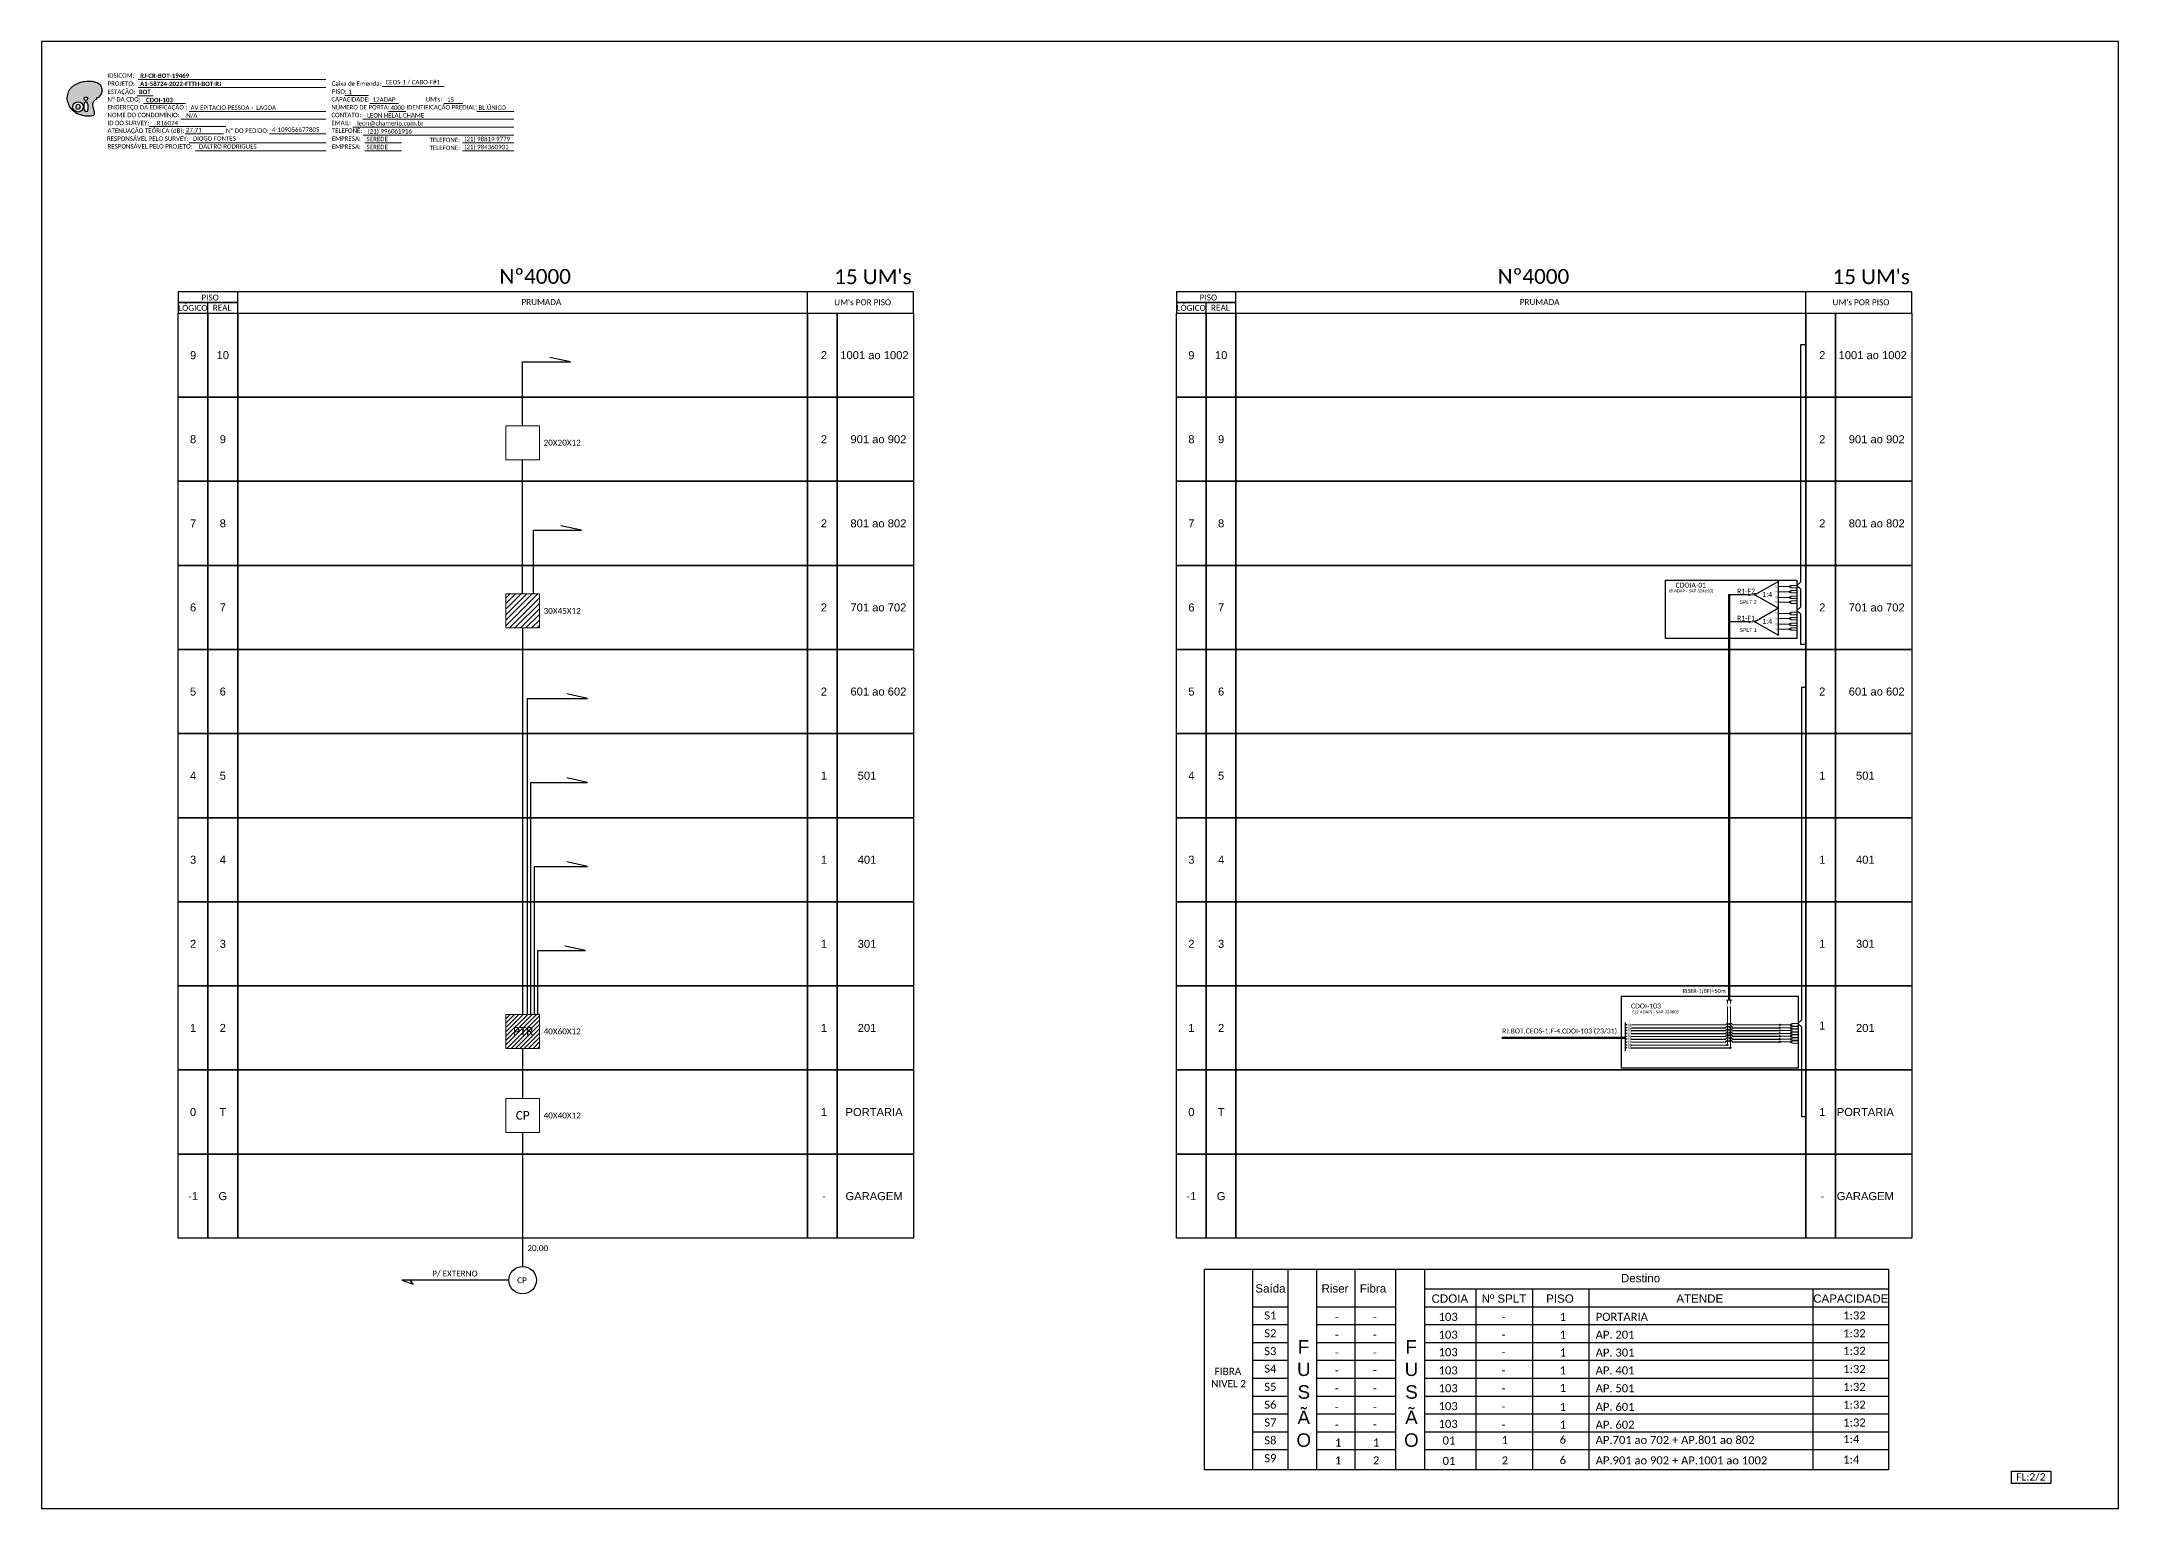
# Model space of a CAD drawing. Header units: metres. Extents: x -1286 to 457, y -500 to 94.
# Drawn here: x -384 to 457, y -500 to 94 of the extents above; entities that cross this region are included whole.
import ezdxf
from ezdxf.enums import TextEntityAlignment as Align

# ---------------------------------------------------------------- set-up
doc = ezdxf.new("R2010")
doc.units = ezdxf.units.M
doc.styles.add('ARIAL', font='arial.ttf')
doc.styles.add('WMF-Calibri0', font='calibri.ttf')
doc.styles.add('WMF-Calibri1', font='calibrib.ttf')

# ---------------------------------------------------------------- blocks, each defined once
blk = doc.blocks.new('SPLITTER FUTURO')
blk.add_point((0, 0))
at = {"style": 'ARIAL', "text_generation_flag": 6, "flags": 4}
for tag, p, height in [('SPLT', (-6.22, -4.1), 1.5), ('INSTAL.', (-6.25, -6.09), 1.25)]:
    blk.add_attdef(tag, p, '', height=height, rotation=180, dxfattribs=at)
blk = doc.blocks.new('OI')
h = blk.add_hatch(color=40)
edge = h.paths.add_edge_path()
edge.add_spline(control_points=[(4.35, -0.67), (3.92, -0.99), (3.26, -1.5), (2.81, -2.59), (2.9, -3.5), (3.06, -4.27), (3.31, -4.85), (3.37, -5.39), (3.4, -5.88), (3.2, -6.4), (2.54, -6.61), (1.65, -6.63), (0.55, -6.67), (-0.56, -6.42), (-1.61, -6.14), (-2.77, -5.61), (-3.92, -4.77), (-4.89, -3.7), (-5.34, -2.65), (-5.6, -1.94), (-5.85, -0.96), (-5.71, 0.47), (-5.1, 2.02), (-4.14, 3.02), (-3.3, 3.61), (-2.37, 4.16), (-1.36, 4.44), (-0.56, 4.7), (0.79, 4.85), (2.24, 4.97), (3.79, 4.57), (4.67, 4.21), (5.44, 3.65), (5.76, 2.99), (6.03, 2.21), (6.01, 1.46), (5.72, 0.64), (5.31, 0.08), (4.88, -0.38), (4.51, -0.55), (4.35, -0.67)], knot_values=[0, 0, 0, 0, 1.60434, 2.417191, 3.427595, 4.282808, 4.776746, 5.304182, 5.888771, 6.258406, 6.858137, 7.79129, 8.986195, 10.124242, 11.187857, 12.242908, 13.953784, 15.414161, 16.515391, 17.349188, 17.675853, 19.552021, 21.515531, 22.568638, 23.63245, 24.621084, 25.782718, 26.745347, 27.142653, 29.870543, 31.004649, 31.921532, 32.709589, 33.801391, 34.042471, 35.192333, 35.971461, 36.628871, 37.254359, 37.836911, 37.836911, 37.836911, 37.836911], degree=3, periodic=0)
h.paths.add_polyline_path([(1.13, -0.87, -1), (-0.04, -0.87, -1)], flags=16)
edge = h.paths.add_edge_path(flags=16)
edge.add_ellipse((0.56, -3.59), major_axis=(-0.02, 1.71), ratio=0.361305, start_angle=0, end_angle=360)
h.paths.add_polyline_path([(-0.36, -3.62, -1), (-3.8, -3.62, -1)], flags=16)
edge = h.paths.add_edge_path(flags=0)
edge.add_ellipse((-2.08, -3.62), major_axis=(0, 0.885), ratio=0.758294, start_angle=0, end_angle=360)
at = {"color": 40}
for centre, radius in [((-2.08, -3.62), 1.72), ((0.54, -0.87), 0.587)]:
    blk.add_circle(centre, radius, dxfattribs=at)
blk.add_ellipse((-2.08, -3.62), major_axis=(0, 0.885), ratio=0.758294, start_param=-3.141592653589792, end_param=3.141592653589792, dxfattribs=at)
blk.add_ellipse((0.56, -3.59), major_axis=(-0.02, 1.71), ratio=0.361305, dxfattribs=at)
at = {"color": 40, "start_tangent": (-0.800898, -0.598801), "end_tangent": (-0.800898, -0.598801)}
blk.add_spline([(4.35, -0.67), (3.2, -1.78), (2.9, -2.54), (2.92, -3.55), (3.12, -4.38), (3.28, -4.85), (3.37, -5.37), (3.35, -5.95), (3.2, -6.29), (2.66, -6.55), (1.73, -6.63), (0.54, -6.62), (-0.58, -6.41), (-1.6, -6.11), (-2.56, -5.67), (-3.95, -4.67), (-4.89, -3.56), (-5.37, -2.56), (-5.64, -1.78), (-5.72, -1.46), (-5.63, 0.42), (-4.84, 2.22), (-4.13, 2.99), (-3.27, 3.62), (-2.4, 4.09), (-1.3, 4.47), (-0.37, 4.72), (0.02, 4.77), (2.75, 4.8), (3.85, 4.53), (4.69, 4.16), (5.31, 3.68), (5.85, 2.73), (5.93, 2.5), (5.94, 1.35), (5.67, 0.62), (5.29, 0.08), (4.84, -0.36), (4.35, -0.67)], degree=3, dxfattribs=at)

msp = doc.modelspace()

# ---------------------------------------------------------------- hatches: boundary and pattern name
h = msp.add_hatch()
h.set_pattern_fill('LINE', color=1, scale=0.5, angle=45)
h.set_pattern_definition([(45, (0, -27.1728), (-1.122532, 1.122532), [])])
h.paths.add_polyline_path([(-196.04, -129.47), (-182.47, -129.47), (-182.47, -143.23), (-196.04, -143.23)])
h = msp.add_hatch(color=3)
h.dxf.hatch_style = 1
edge = h.paths.add_edge_path()
edge.add_arc((307.45, -129.87), 0.242, 0, 360)
h = msp.add_hatch(color=3)
h.dxf.hatch_style = 1
edge = h.paths.add_edge_path()
edge.add_arc((307.45, -140.76), 0.242, 0, 360)
h = msp.add_hatch()
h.set_pattern_fill('ANSI31', color=1, scale=10, style=0)
h.set_pattern_definition([(45, (-807.6608, -697.4569), (-0.8838835, 0.8838835), [])])
h.paths.add_polyline_path([(-196.04, -313.49), (-182.47, -313.49), (-182.47, -299.74), (-196.04, -299.74)])
h.paths.add_polyline_path([(-194.04, -309.14), (-183.96, -309.14), (-183.96, -303.99), (-194.04, -303.99)], flags=24)
at = {"lineweight": 0}
h = msp.add_hatch(color=3, dxfattribs=at)
h.dxf.hatch_style = 1
edge = h.paths.add_edge_path()
edge.add_arc((319.78, -303.96), 0.256, 0, 360)
h = msp.add_hatch(color=3, dxfattribs=at)
h.dxf.hatch_style = 1
edge = h.paths.add_edge_path()
edge.add_arc((319.78, -305.12), 0.256, 0, 360)
h = msp.add_hatch(color=3, dxfattribs=at)
h.dxf.hatch_style = 1
edge = h.paths.add_edge_path()
edge.add_arc((319.78, -306.27), 0.256, 0, 360)
h = msp.add_hatch(color=3, dxfattribs=at)
h.dxf.hatch_style = 1
edge = h.paths.add_edge_path()
edge.add_arc((319.78, -307.42), 0.256, 0, 360)
h = msp.add_hatch(color=3, dxfattribs=at)
h.dxf.hatch_style = 1
edge = h.paths.add_edge_path()
edge.add_arc((319.78, -308.57), 0.256, 0, 360)
h = msp.add_hatch(color=3, dxfattribs=at)
h.dxf.hatch_style = 1
edge = h.paths.add_edge_path()
edge.add_arc((319.78, -309.73), 0.256, 0, 360)
h = msp.add_hatch(color=3, dxfattribs=at)
h.dxf.hatch_style = 1
edge = h.paths.add_edge_path()
edge.add_arc((319.78, -310.88), 0.256, 0, 360)
h = msp.add_hatch(color=3, dxfattribs=at)
h.dxf.hatch_style = 1
edge = h.paths.add_edge_path()
edge.add_arc((298.63, -312.08), 0.256, 0, 360)
h = msp.add_hatch(color=3, dxfattribs=at)
h.dxf.hatch_style = 1
edge = h.paths.add_edge_path()
edge.add_arc((299.86, -313.33), 0.256, 0, 360)

# ---------------------------------------------------------------- linework, layer by layer
at = {"color": 1}
for p, q in [((273.58, -123.9), (326.71, -123.9)), ((273.58, -147.53), (273.58, -123.9)), ((326.71, -123.9), (326.71, -147.53)), ((326.71, -147.53), (273.58, -147.53))]:
    msp.add_line(p, q, dxfattribs=at)
at = {"color": 5}
for p, q in [((307.45, -129.87), (298.89, -129.87)), ((307.45, -140.76), (299.28, -140.76))]:
    msp.add_line(p, q, dxfattribs=at)
at = {"color": 221}
msp.add_line((259.82, -312.15), (298.77, -312.08), dxfattribs=at)
at = {"color": 250}
msp.add_line((259.82, -313.33), (299.86, -313.33), dxfattribs=at)
for p, q in [((86.83, -402.88), (363.82, -402.88)), ((86.83, -484.22), (86.83, -402.88)), ((106.24, -402.88), (106.24, -484.22)), ((120.6, -402.88), (120.6, -484.22)), ((132.38, -484.22), (132.38, -402.88)), ((147.78, -402.88), (147.78, -484.22)), ((164.19, -402.88), (164.19, -484.22)), ((175.99, -402.88), (175.99, -484.22)), ((363.82, -402.88), (363.82, -484.22)), ((175.99, -410.91), (363.82, -410.91)), ((196.76, -410.91), (196.76, -484.22)), ((219.65, -410.91), (219.65, -484.22)), ((242.5, -410.91), (242.5, -484.22)), ((333.24, -410.91), (333.24, -484.22)), ((106.24, -418.14), (120.6, -418.14)), ((132.38, -418.14), (164.19, -418.14)), ((175.99, -418.14), (363.82, -418.14)), ((106.24, -425.37), (120.6, -425.37)), ((132.38, -425.37), (164.19, -425.37)), ((175.99, -425.37), (363.82, -425.37)), ((106.24, -432.59), (120.6, -432.59)), ((132.38, -432.59), (164.19, -432.59)), ((175.99, -432.59), (363.82, -432.59)), ((106.24, -439.82), (120.6, -439.82)), ((132.38, -439.82), (164.19, -439.82)), ((175.99, -439.82), (363.82, -439.82)), ((106.24, -447.05), (120.6, -447.05)), ((132.38, -447.05), (164.19, -447.05)), ((175.99, -447.05), (363.82, -447.05)), ((106.24, -454.27), (120.6, -454.27)), ((106.24, -461.5), (120.6, -461.5)), ((132.38, -454.27), (164.19, -454.27)), ((132.38, -461.5), (164.19, -461.5)), ((175.99, -454.27), (363.82, -454.27)), ((175.99, -461.5), (363.82, -461.5)), ((106.24, -468.72), (120.6, -468.72)), ((132.38, -468.72), (164.19, -468.72)), ((175.99, -468.72), (363.82, -468.72)), ((106.24, -475.95), (120.6, -475.95)), ((132.38, -475.95), (164.19, -475.95)), ((175.99, -475.95), (363.82, -475.95)), ((363.82, -484.22), (86.83, -484.22))]:
    msp.add_line(p, q)
for points in [[(-384.06, -499.81), (456.94, -499.81), (456.94, 94.19), (-384.06, 94.19)], [(-328.71, -11.5), (-304.64, -11.5), (-304.64, -7.22), (-328.71, -7.22)], [(75.53, -11.5), (99.6, -11.5), (99.6, -7.22), (75.53, -7.22)], [(-328.71, -15.77), (-304.64, -15.77), (-304.64, -11.5), (-328.71, -11.5)], [(-328.71, -15.77), (-316.67, -15.77), (-316.67, -49.83), (-328.71, -49.83)], [(-316.67, -15.77), (-304.64, -15.77), (-304.64, -49.83), (-316.67, -49.83)], [(-304.64, -15.77), (-73.87, -15.77), (-73.87, -49.83), (-304.64, -49.83)], [(-73.87, -15.77), (-61.84, -15.77), (-61.84, -49.83), (-73.87, -49.83)], [(-61.84, -15.77), (-30.94, -15.77), (-30.94, -49.83), (-61.84, -49.83)], [(75.53, -15.77), (99.6, -15.77), (99.6, -11.5), (75.53, -11.5)], [(75.53, -15.77), (87.57, -15.77), (87.57, -49.83), (75.53, -49.83)], [(87.57, -15.77), (99.6, -15.77), (99.6, -49.83), (87.57, -49.83)], [(99.6, -15.77), (330.37, -15.77), (330.37, -49.83), (99.6, -49.83)], [(330.37, -15.77), (342.4, -15.77), (342.4, -49.83), (330.37, -49.83)], [(342.4, -15.77), (373.3, -15.77), (373.3, -49.83), (342.4, -49.83)], [(-328.71, -49.83), (-316.67, -49.83), (-316.67, -83.88), (-328.71, -83.88)], [(-316.67, -49.83), (-304.64, -49.83), (-304.64, -83.88), (-316.67, -83.88)], [(-304.64, -49.83), (-73.87, -49.83), (-73.87, -83.88), (-304.64, -83.88)], [(-73.87, -49.83), (-61.84, -49.83), (-61.84, -83.88), (-73.87, -83.88)], [(-61.84, -49.83), (-30.94, -49.83), (-30.94, -83.88), (-61.84, -83.88)], [(75.53, -49.83), (87.57, -49.83), (87.57, -83.88), (75.53, -83.88)], [(87.57, -49.83), (99.6, -49.83), (99.6, -83.88), (87.57, -83.88)], [(99.6, -49.83), (330.37, -49.83), (330.37, -83.88), (99.6, -83.88)], [(330.37, -49.83), (342.4, -49.83), (342.4, -83.88), (330.37, -83.88)], [(342.4, -49.83), (373.3, -49.83), (373.3, -83.88), (342.4, -83.88)], [(-328.71, -83.88), (-316.67, -83.88), (-316.67, -117.93), (-328.71, -117.93)], [(-316.67, -83.88), (-304.64, -83.88), (-304.64, -117.93), (-316.67, -117.93)], [(-304.64, -83.88), (-73.87, -83.88), (-73.87, -117.93), (-304.64, -117.93)], [(-73.87, -83.88), (-61.84, -83.88), (-61.84, -117.93), (-73.87, -117.93)], [(-61.84, -83.88), (-30.94, -83.88), (-30.94, -117.93), (-61.84, -117.93)], [(75.53, -83.88), (87.57, -83.88), (87.57, -117.93), (75.53, -117.93)], [(87.57, -83.88), (99.6, -83.88), (99.6, -117.93), (87.57, -117.93)], [(99.6, -83.88), (330.37, -83.88), (330.37, -117.93), (99.6, -117.93)], [(330.37, -83.88), (342.4, -83.88), (342.4, -117.93), (330.37, -117.93)], [(342.4, -83.88), (373.3, -83.88), (373.3, -117.93), (342.4, -117.93)], [(-328.71, -117.93), (-316.67, -117.93), (-316.67, -151.99), (-328.71, -151.99)], [(-316.67, -117.93), (-304.64, -117.93), (-304.64, -151.99), (-316.67, -151.99)], [(-304.64, -117.93), (-73.87, -117.93), (-73.87, -151.99), (-304.64, -151.99)], [(-73.87, -117.93), (-61.84, -117.93), (-61.84, -151.99), (-73.87, -151.99)], [(-61.84, -117.93), (-30.94, -117.93), (-30.94, -151.99), (-61.84, -151.99)], [(75.53, -117.93), (87.57, -117.93), (87.57, -151.99), (75.53, -151.99)], [(87.57, -117.93), (99.6, -117.93), (99.6, -151.99), (87.57, -151.99)], [(99.6, -117.93), (330.37, -117.93), (330.37, -151.99), (99.6, -151.99)], [(330.37, -117.93), (342.4, -117.93), (342.4, -151.99), (330.37, -151.99)], [(342.4, -117.93), (373.3, -117.93), (373.3, -151.99), (342.4, -151.99)], [(-328.71, -151.99), (-316.67, -151.99), (-316.67, -186.04), (-328.71, -186.04)], [(-316.67, -151.99), (-304.64, -151.99), (-304.64, -186.04), (-316.67, -186.04)], [(-304.64, -151.99), (-73.87, -151.99), (-73.87, -186.04), (-304.64, -186.04)], [(-73.87, -151.99), (-61.84, -151.99), (-61.84, -186.04), (-73.87, -186.04)], [(-61.84, -151.99), (-30.94, -151.99), (-30.94, -186.04), (-61.84, -186.04)], [(75.53, -151.99), (87.57, -151.99), (87.57, -186.04), (75.53, -186.04)], [(87.57, -151.99), (99.6, -151.99), (99.6, -186.04), (87.57, -186.04)], [(99.6, -151.99), (330.37, -151.99), (330.37, -186.04), (99.6, -186.04)], [(330.37, -151.99), (342.4, -151.99), (342.4, -186.04), (330.37, -186.04)], [(342.4, -151.99), (373.3, -151.99), (373.3, -186.04), (342.4, -186.04)], [(-328.71, -186.04), (-316.67, -186.04), (-316.67, -220.09), (-328.71, -220.09)], [(-316.67, -186.04), (-304.64, -186.04), (-304.64, -220.09), (-316.67, -220.09)], [(-304.64, -186.04), (-73.87, -186.04), (-73.87, -220.09), (-304.64, -220.09)], [(-73.87, -186.04), (-61.84, -186.04), (-61.84, -220.09), (-73.87, -220.09)], [(-61.84, -186.04), (-30.94, -186.04), (-30.94, -220.09), (-61.84, -220.09)], [(75.53, -186.04), (87.57, -186.04), (87.57, -220.09), (75.53, -220.09)], [(87.57, -186.04), (99.6, -186.04), (99.6, -220.09), (87.57, -220.09)], [(99.6, -186.04), (330.37, -186.04), (330.37, -220.09), (99.6, -220.09)], [(330.37, -186.04), (342.4, -186.04), (342.4, -220.09), (330.37, -220.09)], [(342.4, -186.04), (373.3, -186.04), (373.3, -220.09), (342.4, -220.09)], [(-328.71, -220.09), (-316.67, -220.09), (-316.67, -254.15), (-328.71, -254.15)], [(-316.67, -220.09), (-304.64, -220.09), (-304.64, -254.15), (-316.67, -254.15)], [(-304.64, -220.09), (-73.87, -220.09), (-73.87, -254.15), (-304.64, -254.15)], [(-73.87, -220.09), (-61.84, -220.09), (-61.84, -254.15), (-73.87, -254.15)], [(-61.84, -220.09), (-30.94, -220.09), (-30.94, -254.15), (-61.84, -254.15)], [(75.53, -220.09), (87.57, -220.09), (87.57, -254.15), (75.53, -254.15)], [(87.57, -220.09), (99.6, -220.09), (99.6, -254.15), (87.57, -254.15)], [(99.6, -220.09), (330.37, -220.09), (330.37, -254.15), (99.6, -254.15)], [(330.37, -220.09), (342.4, -220.09), (342.4, -254.15), (330.37, -254.15)], [(342.4, -220.09), (373.3, -220.09), (373.3, -254.15), (342.4, -254.15)], [(-328.71, -254.15), (-316.67, -254.15), (-316.67, -288.2), (-328.71, -288.2)], [(-316.67, -254.15), (-304.64, -254.15), (-304.64, -288.2), (-316.67, -288.2)], [(-304.64, -254.15), (-73.87, -254.15), (-73.87, -288.2), (-304.64, -288.2)], [(-73.87, -254.15), (-61.84, -254.15), (-61.84, -288.2), (-73.87, -288.2)], [(-61.84, -254.15), (-30.94, -254.15), (-30.94, -288.2), (-61.84, -288.2)], [(75.53, -254.15), (87.57, -254.15), (87.57, -288.2), (75.53, -288.2)], [(87.57, -254.15), (99.6, -254.15), (99.6, -288.2), (87.57, -288.2)], [(99.6, -254.15), (330.37, -254.15), (330.37, -288.2), (99.6, -288.2)], [(330.37, -254.15), (342.4, -254.15), (342.4, -288.2), (330.37, -288.2)], [(342.4, -254.15), (373.3, -254.15), (373.3, -288.2), (342.4, -288.2)], [(-328.71, -288.2), (-316.67, -288.2), (-316.67, -322.25), (-328.71, -322.25)], [(-316.67, -288.2), (-304.64, -288.2), (-304.64, -322.25), (-316.67, -322.25)], [(-304.64, -288.2), (-73.87, -288.2), (-73.87, -322.25), (-304.64, -322.25)], [(-73.87, -288.2), (-61.84, -288.2), (-61.84, -322.25), (-73.87, -322.25)], [(-61.84, -288.2), (-30.94, -288.2), (-30.94, -322.25), (-61.84, -322.25)], [(75.53, -288.2), (87.57, -288.2), (87.57, -322.25), (75.53, -322.25)], [(87.57, -288.2), (99.6, -288.2), (99.6, -322.25), (87.57, -322.25)], [(99.6, -288.2), (330.37, -288.2), (330.37, -322.25), (99.6, -322.25)], [(330.37, -288.2), (342.4, -288.2), (342.4, -322.25), (330.37, -322.25)], [(342.4, -288.2), (373.3, -288.2), (373.3, -322.25), (342.4, -322.25)], [(-328.71, -322.25), (-316.67, -322.25), (-316.67, -356.31), (-328.71, -356.31)], [(-316.67, -322.25), (-304.64, -322.25), (-304.64, -356.31), (-316.67, -356.31)], [(-304.64, -322.25), (-73.87, -322.25), (-73.87, -356.31), (-304.64, -356.31)], [(-73.87, -322.25), (-61.84, -322.25), (-61.84, -356.31), (-73.87, -356.31)], [(-61.84, -322.25), (-30.94, -322.25), (-30.94, -356.31), (-61.84, -356.31)], [(75.53, -322.25), (87.57, -322.25), (87.57, -356.31), (75.53, -356.31)], [(87.57, -322.25), (99.6, -322.25), (99.6, -356.31), (87.57, -356.31)], [(99.6, -322.25), (330.37, -322.25), (330.37, -356.31), (99.6, -356.31)], [(330.37, -322.25), (342.4, -322.25), (342.4, -356.31), (330.37, -356.31)], [(342.4, -322.25), (373.3, -322.25), (373.3, -356.31), (342.4, -356.31)], [(-328.71, -356.31), (-316.67, -356.31), (-316.67, -390.36), (-328.71, -390.36)], [(-316.67, -356.31), (-304.64, -356.31), (-304.64, -390.36), (-316.67, -390.36)], [(-304.64, -356.31), (-73.87, -356.31), (-73.87, -390.36), (-304.64, -390.36)], [(-73.87, -356.31), (-61.84, -356.31), (-61.84, -390.36), (-73.87, -390.36)], [(-61.84, -356.31), (-30.94, -356.31), (-30.94, -390.36), (-61.84, -390.36)], [(75.53, -356.31), (87.57, -356.31), (87.57, -390.36), (75.53, -390.36)], [(87.57, -356.31), (99.6, -356.31), (99.6, -390.36), (87.57, -390.36)], [(99.6, -356.31), (330.37, -356.31), (330.37, -390.36), (99.6, -390.36)], [(330.37, -356.31), (342.4, -356.31), (342.4, -390.36), (330.37, -390.36)], [(342.4, -356.31), (373.3, -356.31), (373.3, -390.36), (342.4, -390.36)]]:
    msp.add_lwpolyline(points, close=True)
at = {"color": 7, "lineweight": 0}
for points in [[(-344.93, 78.79), (-268.95, 78.79)], [(-246.14, 76.01), (-221, 76.01)], [(-345.46, 72.24), (-338.91, 72.24)], [(-344.96, 75.52), (-269, 75.52)], [(-342.8, 69.17), (-325.83, 69.17)], [(-261.18, 72.28), (-251.7, 72.28)], [(-251.13, 69.17), (-239.51, 69.17)], [(-221.19, 69.17), (-213.52, 69.17)], [(-340.48, 59.75), (-309.44, 59.75)], [(-327.64, 62.82), (-268.98, 62.82)], [(-324.23, 65.93), (-268.98, 65.93)], [(-258.05, 59.58), (-192.79, 59.58)], [(-254.02, 62.82), (-192.79, 62.82)], [(-243.55, 65.93), (-236.6, 65.93)], [(-207.85, 65.93), (-192.82, 65.93)], [(-325.95, 56.79), (-310.44, 56.79)], [(-324.23, 53.23), (-268.98, 53.23)], [(-291.72, 56.79), (-268.95, 56.79)], [(-253.77, 56.34), (-192.79, 56.34)], [(-253.16, 53.23), (-238.36, 53.23)], [(-213.56, 53.23), (-192.79, 53.23)], [(-321.74, 49.99), (-268.98, 49.99)], [(-253.16, 49.99), (-238.36, 49.99)], [(-213.56, 49.99), (-192.79, 49.99)]]:
    msp.add_lwpolyline(points, dxfattribs=at)
for points in [[(-321.88, -15.77), (-30.94, -15.77), (-30.94, -7.22), (-321.88, -7.22)], [(-73.87, -15.77), (-73.87, -7.22)], [(82.36, -15.77), (373.3, -15.77), (373.3, -7.22), (82.36, -7.22)], [(330.37, -15.77), (330.37, -7.22)], [(-316.67, -15.77), (-316.67, -11.5)], [(87.57, -15.77), (87.57, -11.5)]]:
    msp.add_lwpolyline(points)
at = {"color": 3}
for points in [[(328.27, -124.52), (328.35, -28.48), (330.01, -28.48)], [(-189.26, -61.36), (-189.26, -35.55), (-169.86, -35.55), (-178.25, -33.71)], [(-189.26, -129.47), (-189.26, -75.12)], [(-184.83, -129.52), (-184.83, -103.71), (-165.44, -103.71), (-173.83, -101.87)], [(329.93, -150.01), (328.28, -150.01), (328.28, -137.74), (326.71, -136.23), (328.28, -134.73), (328.28, -127.53), (326.71, -126.03), (328.28, -124.52)], [(-189.26, -143.23), (-189.26, -299.74)], [(330.37, -341.29), (328.72, -341.29), (328.72, -304.98), (327.15, -303.47), (328.72, -301.96), (328.72, -167.24), (330.37, -167.24)], [(-187.32, -299.74), (-187.32, -171.77), (-162.98, -171.77), (-171.37, -169.93)], [(-185.94, -299.74), (-185.94, -205.82), (-162.98, -205.82), (-171.37, -203.98)], [(-184.51, -299.74), (-184.51, -239.87), (-162.98, -239.87), (-171.37, -238.03)], [(-183.15, -299.74), (-183.15, -273.93), (-163.76, -273.93), (-172.15, -272.09)], [(258.05, -303.96), (257.19, -303.96)], [(-189.26, -313.49), (-189.26, -333.79)]]:
    msp.add_lwpolyline(points, dxfattribs=at)
at = {"color": 7, "lineweight": 0}
for points in [[(-196.04, -61.36), (-182.47, -61.36), (-182.47, -75.12), (-196.04, -75.12)], [(-196.04, -333.79), (-182.47, -333.79), (-182.47, -347.55), (-196.04, -347.55)]]:
    msp.add_lwpolyline(points, close=True, dxfattribs=at)
at = {"color": 1}
for points in [[(319.34, -124.42), (309.67, -129.87), (319.34, -135.31), (319.34, -124.42)], [(319.34, -135.31), (309.67, -140.76), (319.34, -146.21), (319.34, -135.31)], [(258.05, -308.64), (257.19, -308.64)], [(259.82, -308.64), (297.98, -308.6)], [(300.58, -308.6), (319.78, -308.57)], [(-189.26, -347.55), (-189.26, -401.78)], [(-194.83, -407.36), (-238.21, -407.36)], [(-237.99, -407.36), (-233.57, -408.95)], [(-233.57, -408.95), (-234.98, -407.12)]]:
    msp.add_lwpolyline(points, dxfattribs=at)
at = {"color": 3, "lineweight": 0}
for points in [[(324.29, -126.03), (324.29, -127.01)], [(324.29, -126.03), (326.71, -126.03)], [(323.72, -126.52), (319.34, -126.52)], [(319.34, -128.59), (323.72, -128.59)], [(319.34, -130.89), (323.72, -130.89)], [(319.34, -132.82), (323.72, -132.82)], [(324.29, -127.01), (326.71, -127.01)], [(324.29, -128.1), (324.29, -129.08)], [(324.29, -128.1), (326.71, -128.1)], [(324.29, -129.08), (326.71, -129.08)], [(324.29, -130.4), (324.29, -131.38)], [(324.29, -130.4), (326.71, -130.4)], [(324.29, -131.38), (326.71, -131.38)], [(324.29, -132.33), (324.29, -133.32)], [(324.29, -132.33), (326.71, -132.33)], [(324.29, -133.32), (326.71, -133.32)], [(323.72, -137.42), (319.34, -137.42)], [(319.34, -139.49), (323.72, -139.49)], [(319.34, -141.79), (323.72, -141.79)], [(324.29, -136.92), (324.29, -137.91)], [(324.29, -136.92), (326.71, -136.92)], [(324.29, -137.91), (326.71, -137.91)], [(324.29, -138.99), (324.29, -139.98)], [(324.29, -138.99), (326.71, -138.99)], [(324.29, -139.98), (326.71, -139.98)], [(324.29, -141.3), (324.29, -142.28)], [(324.29, -141.3), (326.71, -141.3)], [(324.29, -142.28), (326.71, -142.28)], [(319.34, -143.72), (323.72, -143.72)], [(324.29, -143.23), (324.29, -144.21)], [(324.29, -143.23), (326.71, -143.23)], [(324.29, -144.21), (326.71, -144.21)], [(259.82, -303.96), (297.98, -303.96)], [(300.58, -303.96), (319.78, -303.96)], [(324.16, -303.96), (319.78, -303.96)], [(319.78, -305.12), (324.16, -305.12)], [(319.78, -306.27), (324.16, -306.27)], [(319.78, -307.42), (324.16, -307.42)], [(319.78, -308.57), (324.16, -308.57)], [(319.78, -309.73), (324.16, -309.73)], [(319.78, -310.88), (324.16, -310.88)], [(324.74, -303.47), (324.74, -304.46)], [(324.74, -303.47), (327.15, -303.47)], [(324.74, -304.46), (327.15, -304.46)], [(324.74, -304.62), (324.74, -305.61)], [(324.74, -304.62), (327.15, -304.62)], [(324.74, -305.61), (327.15, -305.61)], [(324.74, -305.77), (324.74, -306.76)], [(324.74, -305.77), (327.15, -305.77)], [(324.74, -306.76), (327.15, -306.76)], [(324.74, -306.93), (324.74, -307.91)], [(324.74, -306.93), (327.15, -306.93)], [(324.74, -307.91), (327.15, -307.91)], [(324.74, -308.08), (324.74, -309.07)], [(324.74, -308.08), (327.15, -308.08)], [(324.74, -309.07), (327.15, -309.07)], [(324.74, -309.23), (324.74, -310.22)], [(324.74, -309.23), (327.15, -309.23)], [(324.74, -310.22), (327.15, -310.22)], [(324.74, -310.39), (324.74, -311.37)], [(324.74, -310.39), (327.15, -310.39)], [(324.74, -311.37), (327.15, -311.37)]]:
    msp.add_lwpolyline(points, dxfattribs=at)
at = {"color": 1, "lineweight": 0}
for points in [[(-196.04, -129.47), (-182.47, -129.47), (-182.47, -143.23), (-196.04, -143.23)], [(-196.04, -299.74), (-182.47, -299.74), (-182.47, -313.49), (-196.04, -313.49)]]:
    msp.add_lwpolyline(points, close=True, dxfattribs=at)
at = {"color": 5, "const_width": 1}
for points in [[(299.28, -293.98), (299.28, -129.87)], [(257.19, -309.22), (207.17, -309.22), (207.17, -309.22), (207.17, -309.22), (207.17, -309.22)]]:
    msp.add_lwpolyline(points, dxfattribs=at)
at = {"color": 1, "lineweight": 0}
for points in [[(309.67, -129.87), (307.45, -129.87)], [(309.67, -140.76), (307.45, -140.76)]]:
    msp.add_lwpolyline(points, dxfattribs=at)
at = {"color": 3, "lineweight": 0}
for points in [[(323.72, -126.23), (324.29, -126.23), (324.29, -126.81), (323.72, -126.81)], [(323.72, -128.3), (324.29, -128.3), (324.29, -128.87), (323.72, -128.87)], [(323.72, -130.61), (324.29, -130.61), (324.29, -131.18), (323.72, -131.18)], [(323.72, -132.54), (324.29, -132.54), (324.29, -133.11), (323.72, -133.11)], [(323.72, -137.13), (324.29, -137.13), (324.29, -137.7), (323.72, -137.7)], [(323.72, -139.2), (324.29, -139.2), (324.29, -139.77), (323.72, -139.77)], [(323.72, -141.5), (324.29, -141.5), (324.29, -142.07), (323.72, -142.07)], [(323.72, -143.43), (324.29, -143.43), (324.29, -144.01), (323.72, -144.01)], [(324.16, -303.68), (324.74, -303.68), (324.74, -304.25), (324.16, -304.25)], [(324.16, -304.83), (324.74, -304.83), (324.74, -305.4), (324.16, -305.4)], [(324.16, -305.98), (324.74, -305.98), (324.74, -306.55), (324.16, -306.55)], [(324.16, -307.13), (324.74, -307.13), (324.74, -307.71), (324.16, -307.71)], [(324.16, -308.29), (324.74, -308.29), (324.74, -308.86), (324.16, -308.86)], [(324.16, -309.44), (324.74, -309.44), (324.74, -310.01), (324.16, -310.01)], [(324.16, -310.59), (324.74, -310.59), (324.74, -311.17), (324.16, -311.17)]]:
    msp.add_lwpolyline(points, close=True, dxfattribs=at)
at = {"color": 1}
msp.add_lwpolyline([(255.75, -292.41), (327.21, -292.41), (327.21, -321.52), (255.75, -321.52)], close=True, dxfattribs=at)
at = {"color": 5, "lineweight": 0}
for points in [[(298.04, -293.98), (300.51, -293.98)], [(298.63, -293.98), (298.63, -295.27)], [(299.86, -293.98), (299.86, -295.27)], [(298.63, -312.08), (298.63, -296.7)], [(299.86, -313.33), (299.86, -296.7)]]:
    msp.add_lwpolyline(points, dxfattribs=at)
at = {"color": 5}
for points in [[(257.19, -303.09), (257.19, -314.49)], [(258.05, -307.47), (257.19, -307.47)], [(259.82, -307.47), (297.98, -307.44)], [(300.58, -307.44), (319.78, -307.42)]]:
    msp.add_lwpolyline(points, dxfattribs=at)
at = {"color": 2}
for points in [[(258.05, -305.13), (257.19, -305.13)], [(259.82, -305.13), (297.98, -305.12)], [(300.58, -305.12), (319.78, -305.12)]]:
    msp.add_lwpolyline(points, dxfattribs=at)
at = {"color": 0}
for points in [[(258.05, -306.3), (257.19, -306.3)], [(259.82, -306.3), (297.98, -306.28)], [(300.58, -306.28), (319.78, -306.27)]]:
    msp.add_lwpolyline(points, dxfattribs=at)
at = {"color": 6}
for points in [[(258.05, -309.81), (257.19, -309.81)], [(259.82, -309.81), (297.98, -309.76)], [(300.58, -309.75), (319.78, -309.73)]]:
    msp.add_lwpolyline(points, dxfattribs=at)
at = {"color": 46}
for points in [[(258.05, -310.98), (257.19, -310.98)], [(259.82, -310.98), (297.98, -310.92)], [(300.58, -310.91), (319.78, -310.88)]]:
    msp.add_lwpolyline(points, dxfattribs=at)
at = {"color": 3, "lineweight": 0}
msp.add_lwpolyline([(297.98, -303.96, -1), (299.28, -303.96)], format="xyb", dxfattribs=at)
at = {"color": 2}
msp.add_lwpolyline([(297.98, -305.12, -1), (299.28, -305.12)], format="xyb", dxfattribs=at)
at = {"color": 0}
msp.add_lwpolyline([(297.98, -306.28, -1), (299.28, -306.28)], format="xyb", dxfattribs=at)
at = {"color": 5}
msp.add_lwpolyline([(297.98, -307.44, -1), (299.28, -307.44)], format="xyb", dxfattribs=at)
at = {"color": 6}
msp.add_lwpolyline([(297.98, -309.76, -1), (299.28, -309.76)], format="xyb", dxfattribs=at)
at = {"color": 46}
msp.add_lwpolyline([(297.98, -310.92, -1), (299.28, -310.92)], format="xyb", dxfattribs=at)
at = {"color": 221}
msp.add_lwpolyline([(258.05, -312.15), (257.19, -312.15)], dxfattribs=at)
at = {"color": 250}
msp.add_lwpolyline([(258.05, -313.32), (257.19, -313.32)], dxfattribs=at)
at = {"color": 7}
msp.add_lwpolyline([(413.64, -484.64), (429.57, -484.64), (429.57, -489.7), (413.64, -489.7)], close=True, dxfattribs=at)
at = {"color": 3}
for centre in [(307.45, -129.87), (307.45, -140.76)]:
    msp.add_circle(centre, 0.242, dxfattribs=at)
at = {"color": 3, "lineweight": 0}
for centre in [(319.78, -303.96), (319.78, -305.12), (319.78, -306.27), (319.78, -307.42), (319.78, -308.57), (319.78, -309.73), (319.78, -310.88), (298.63, -312.08), (299.86, -313.33)]:
    msp.add_circle(centre, 0.256, dxfattribs=at)
at = {"color": 5}
msp.add_circle((-189.26, -407.36), 5.57, dxfattribs=at)
at = {"color": 1}
for centre, start in [((298.63, -308.6), 0.11627), ((299.93, -308.6), 0.01331)]:
    msp.add_arc(centre, 0.65, start, 180.11627, dxfattribs=at)
at = {"color": 3, "lineweight": 0}
msp.add_arc((299.93, -303.96), 0.65, 359.87602, 180.11627, dxfattribs=at)
at = {"color": 2}
msp.add_arc((299.93, -305.12), 0.65, 359.91035, 180.11627, dxfattribs=at)
at = {"color": 0}
msp.add_arc((299.93, -306.28), 0.65, 359.94467, 180.11627, dxfattribs=at)
at = {"color": 5}
msp.add_arc((299.93, -307.44), 0.65, 359.97899, 180.11627, dxfattribs=at)
at = {"color": 6}
msp.add_arc((299.93, -309.76), 0.65, 0.04763, 180.11627, dxfattribs=at)
at = {"color": 46}
msp.add_arc((299.93, -310.91), 0.65, 0.08195, 180.11627, dxfattribs=at)

# ---------------------------------------------------------------- block references
at = {"color": 7, "xscale": 1.213923925163967, "yscale": 1.213923925163967, "zscale": 1.213923925163967, "rotation": 0.1532896023949059}
msp.add_blockref('OI', (-366.75, 72.14), dxfattribs=at)
ref = msp.add_blockref('SPLITTER FUTURO', (309.67, -129.46))
ref.add_attrib('SPLT', 'SPLT 2', (303.45, -133.55), dxfattribs={"height": 1.5, "rotation": 180, "style": 'ARIAL', "text_generation_flag": 6})
ref = msp.add_blockref('SPLITTER FUTURO', (309.67, -140.76))
ref.add_attrib('SPLT', 'SPLT 1', (303.45, -144.86), dxfattribs={"height": 1.5, "rotation": 180, "style": 'ARIAL', "text_generation_flag": 6})

# ---------------------------------------------------------------- texts
at = {"color": 7, "lineweight": 0, "style": 'WMF-Calibri0'}
for s, height, p in [('PROJETO:', 1.793, (-357.33, 76.26)), ('IDSICOM:', 1.793, (-357.33, 79.54)), ('Caixa de Emenda:', 1.7927, (-266.59, 76.26)), ('ESTAÇÃO:', 1.793, (-357.35, 72.98)), ('Nº DA CDO:', 1.793, (-357.35, 69.91)), ('ENDEREÇO DA EDIFICAÇÃO :', 1.7927, (-357.35, 66.68)), ('CAPACIDADE:', 1.7927, (-266.7, 69.91)), ('NÚMERO DE PORTA:', 1.7927, (-266.7, 66.68)), ('PISO:', 1.793, (-266.52, 73.03)), ('IDENTIFICAÇÃO PREDIAL:', 1.7927, (-236.33, 66.68)), ("UM's:", 1.793, (-228.46, 69.91)), ('ATENUAÇÃO TEÓRICA (dB):', 1.7927, (-357.35, 57.21)), ('NOME DO CONDOMÍNIO:', 1.7927, (-357.35, 63.56)), ('ID DO SURVEY:', 1.7927, (-357.35, 60.33)), ('Nº DO PEDIDO:', 1.7927, (-309.43, 57.21)), ('CONTATO:', 1.793, (-266.7, 63.56)), ('EMAIL:', 1.793, (-266.7, 60.33)), ('TELEFONE:', 1.793, (-266.52, 57.21)), ('RESPONSÁVEL PELO SURVEY:', 1.7927, (-357.59, 53.98)), ('RESPONSÁVEL PELO PROJETO:', 1.7927, (-357.35, 50.87)), ('EMPRESA:', 1.793, (-266.52, 53.98)), ('EMPRESA:', 1.793, (-266.52, 50.74)), ('TELEFONE:', 1.793, (-226.92, 53.47)), ('TELEFONE:', 1.793, (-226.92, 50.24))]:
    msp.add_text(s, height=height, dxfattribs=at).set_placement(p)
at = {"color": 7}
for s, height, style, p in [('A1-58724-2022-FTTH-BOT-RJ', 1.7927, 'WMF-Calibri1', (-344.17, 76.17)), ('RJ-CR-BOT-19469', 1.7927, 'WMF-Calibri1', (-344.13, 79.45)), ('CEOS-1 / CABO-F#1', 1.7927, 'WMF-Calibri0', (-244.74, 76.85)), ('BOT', 1.793, 'WMF-Calibri1', (-344.67, 72.89)), ('AV EPITACIO PESSOA -  LAGOA', 1.7927, 'WMF-Calibri0', (-323.72, 66.52)), ('1', 1.79, 'WMF-Calibri0', (-259.83, 72.88)), ('12ADAP', 1.793, 'WMF-Calibri0', (-249.96, 69.79)), ('4000', 1.793, 'WMF-Calibri0', (-242.73, 66.53)), ('15', 1.793, 'WMF-Calibri0', (-219.84, 69.77)), ('BL.ÚNICO', 1.793, 'WMF-Calibri0', (-207.09, 66.53)), ('R16074', 1.793, 'WMF-Calibri0', (-337.39, 60.28)), ('27,71', 1.793, 'WMF-Calibri0', (-325.57, 57.45)), ('N/A', 1.793, 'WMF-Calibri0', (-325.44, 63.39)), ('4-109056677805', 1.7927, 'WMF-Calibri0', (-290.77, 57.62)), ('leon@chamerio.com.br', 1.7927, 'WMF-Calibri0', (-256.28, 60.18)), ('LEON HELAL CHAME', 1.7927, 'WMF-Calibri0', (-252.24, 63.42)), ('(21) 996061916', 1.7927, 'WMF-Calibri0', (-251.99, 56.94)), ('DIOGO FONTES', 1.7927, 'WMF-Calibri0', (-322.83, 54.07)), ('DALTRO RODRIGUES', 1.7927, 'WMF-Calibri0', (-320.34, 50.83)), ('SEREDE', 1.793, 'WMF-Calibri0', (-252.46, 53.83)), ('SEREDE', 1.793, 'WMF-Calibri0', (-252.46, 50.59)), ('(21) 98819 9779', 1.7927, 'WMF-Calibri0', (-212.85, 53.83)), ('(21) 984360901', 1.7927, 'WMF-Calibri0', (-212.85, 50.59)), ('Nº4000', 6, 'WMF-Calibri0', (-198.65, -3.91)), ("15 UM's", 6, 'WMF-Calibri0', (-63.08, -4.03)), ('Nº4000', 6, 'WMF-Calibri0', (205.59, -3.91)), ("15 UM's", 6, 'WMF-Calibri0', (341.16, -4.03)), ('20X20X12', 2.373, 'WMF-Calibri0', (-180.77, -69.43)), ('30X45X12', 2.373, 'WMF-Calibri0', (-180.77, -137.54)), ('PTR', 3.433, 'WMF-Calibri0', (-193.18, -308.27)), ('40X60X12', 2.373, 'WMF-Calibri0', (-180.77, -307.81)), ('CP', 3.433, 'WMF-Calibri0', (-192.01, -342.32)), ('40X40X12', 2.373, 'WMF-Calibri0', (-180.77, -341.86)), ('20,00', 2.373, 'WMF-Calibri0', (-187.35, -395.58)), ('P/ EXTERNO', 2.373, 'WMF-Calibri0', (-225.85, -405.87)), ('CP', 2.4, 'WMF-Calibri0', (-191.48, -408.59)), ('-', 3.26, 'WMF-Calibri0', (139.67, -423.84)), ('-', 3.26, 'WMF-Calibri0', (155.06, -423.84)), ('103', 3.264, 'WMF-Calibri0', (181.65, -423.84)), ('103', 3.264, 'WMF-Calibri0', (181.65, -431.07)), ('-', 3.26, 'WMF-Calibri0', (207.19, -423.84)), ('1', 3.26, 'WMF-Calibri0', (230.66, -423.84)), ('1', 3.26, 'WMF-Calibri0', (230.66, -431.07)), ('AP. 201', 3.264, 'WMF-Calibri0', (245.24, -431.07)), ('PORTARIA', 3.264, 'WMF-Calibri0', (245.24, -423.84)), ('-', 3.26, 'WMF-Calibri0', (139.67, -431.07)), ('-', 3.26, 'WMF-Calibri0', (139.67, -438.3)), ('-', 3.26, 'WMF-Calibri0', (155.06, -431.07)), ('-', 3.26, 'WMF-Calibri0', (155.06, -438.3)), ('103', 3.264, 'WMF-Calibri0', (181.65, -438.15)), ('-', 3.26, 'WMF-Calibri0', (207.19, -431.07)), ('-', 3.26, 'WMF-Calibri0', (207.19, -438.15)), ('1', 3.26, 'WMF-Calibri0', (230.66, -438.3)), ('AP. 301', 3.264, 'WMF-Calibri0', (245.24, -438.3)), ('-', 3.26, 'WMF-Calibri0', (139.67, -445.52)), ('-', 3.26, 'WMF-Calibri0', (155.06, -445.38)), ('103', 3.264, 'WMF-Calibri0', (181.65, -445.52)), ('-', 3.26, 'WMF-Calibri0', (207.19, -445.52)), ('1', 3.26, 'WMF-Calibri0', (230.66, -445.52)), ('AP. 401', 3.264, 'WMF-Calibri0', (245.24, -445.52)), ('-', 3.26, 'WMF-Calibri0', (139.67, -452.75)), ('-', 3.26, 'WMF-Calibri0', (155.06, -452.75)), ('103', 3.264, 'WMF-Calibri0', (181.65, -452.75)), ('-', 3.26, 'WMF-Calibri0', (207.19, -452.75)), ('1', 3.26, 'WMF-Calibri0', (230.66, -452.61)), ('AP. 501', 3.264, 'WMF-Calibri0', (245.24, -452.75)), ('-', 3.26, 'WMF-Calibri0', (139.67, -460.29)), ('-', 3.26, 'WMF-Calibri0', (155.06, -460.29)), ('103', 3.264, 'WMF-Calibri0', (181.65, -459.98)), ('-', 3.26, 'WMF-Calibri0', (207.19, -460.15)), ('1', 3.26, 'WMF-Calibri0', (230.66, -460.29)), ('AP. 601', 3.264, 'WMF-Calibri0', (245.24, -460.29)), ('-', 3.26, 'WMF-Calibri0', (139.67, -467.52)), ('-', 3.26, 'WMF-Calibri0', (155.06, -467.38)), ('103', 3.264, 'WMF-Calibri0', (181.65, -467.2)), ('01', 3.264, 'WMF-Calibri0', (183.26, -473.91)), ('-', 3.26, 'WMF-Calibri0', (207.19, -467.52)), ('1', 3.26, 'WMF-Calibri0', (207.19, -473.7)), ('6', 3.26, 'WMF-Calibri0', (230.66, -473.56)), ('1', 3.26, 'WMF-Calibri0', (230.66, -467.52)), ('AP. 602', 3.264, 'WMF-Calibri0', (245.24, -467.52)), ('AP.701 ao 702 + AP.801 ao 802', 3.2644, 'WMF-Calibri0', (245.24, -473.7)), ('1', 3.26, 'WMF-Calibri0', (139.67, -474.74)), ('1', 3.26, 'WMF-Calibri0', (139.67, -481.97)), ('2', 3.26, 'WMF-Calibri0', (155.06, -481.97)), ('1', 3.26, 'WMF-Calibri0', (155.06, -474.74)), ('01', 3.264, 'WMF-Calibri0', (183.26, -482.18)), ('2', 3.26, 'WMF-Calibri0', (207.19, -481.97)), ('6', 3.26, 'WMF-Calibri0', (230.66, -481.83)), ('AP.901 ao 902 + AP.1001 ao 1002', 3.2644, 'WMF-Calibri0', (245.24, -481.97))]:
    msp.add_text(s, height=height, dxfattribs=dict(at, style=style)).set_placement(p)
at = {"color": 7, "style": 'WMF-Calibri1'}
msp.add_text('CDOI-103', height=1.793, dxfattribs=at).set_placement((-336.32, 69.6), align=Align.CENTER)
at = {"style": 'WMF-Calibri0'}
for s, height, p in [('     PISO', 2.392, (-323.55, -10.65)), ('     PISO', 2.392, (80.69, -10.65)), ('  LÓGICO', 2.392, (-330.36, -14.84)), ('    REAL', 2.392, (-318.12, -14.79)), ('PRUMADA', 2.392, (-189.75, -12.46)), ("UM's POR PISO", 2.392, (-63.08, -12.59)), ('  LÓGICO', 2.392, (73.88, -14.84)), ('    REAL', 2.392, (86.12, -14.79)), ('PRUMADA', 2.392, (214.49, -12.46)), ("UM's POR PISO", 2.392, (341.16, -12.59)), ('FL:2/2', 3, (415.51, -488.52))]:
    msp.add_text(s, height=height, dxfattribs=at).set_placement(p)
at = {"style": 'ARIAL'}
for s, height, p in [('9', 3.24, (-322.69, -32.8)), ('10', 3.24, (-310.66, -32.8)), ('2', 3.24, (-67.24, -32.8)), ('1001 ao 1002', 3.24, (-46.8, -32.8)), ('9', 3.24, (81.55, -32.8)), ('10', 3.24, (93.58, -32.8)), ('2', 3.24, (337, -32.8)), ('1001 ao 1002', 3.24, (357.44, -32.8)), ('8', 3.24, (-322.69, -66.85)), ('9', 3.24, (-310.66, -66.85)), ('2', 3.24, (-67.24, -66.85)), ('901 ao 902', 3.24, (-45.19, -66.85)), ('8', 3.24, (81.55, -66.85)), ('9', 3.24, (93.58, -66.85)), ('2', 3.24, (337, -66.85)), ('901 ao 902', 3.24, (359.05, -66.85)), ('7', 3.24, (-322.69, -100.91)), ('8', 3.24, (-310.66, -100.91)), ('2', 3.24, (-67.24, -100.91)), ('801 ao 802', 3.24, (-45.19, -100.91)), ('7', 3.24, (81.55, -100.91)), ('8', 3.24, (93.58, -100.91)), ('2', 3.24, (337, -100.91)), ('801 ao 802', 3.24, (359.05, -100.91)), ('6', 3.24, (-322.69, -134.96)), ('7', 3.24, (-310.66, -134.96)), ('2', 3.24, (-67.24, -134.96)), ('701 ao 702', 3.24, (-45.19, -134.96)), ('6', 3.24, (81.55, -134.96)), ('7', 3.24, (93.58, -134.96)), ('2', 3.24, (337, -134.96)), ('701 ao 702', 3.24, (359.05, -134.96)), ('5', 3.24, (-322.69, -169.01)), ('6', 3.24, (-310.66, -169.01)), ('2', 3.24, (-67.24, -169.01)), ('601 ao 602', 3.24, (-45.19, -169.01)), ('5', 3.24, (81.55, -169.01)), ('6', 3.24, (93.58, -169.01)), ('2', 3.24, (337, -169.01)), ('601 ao 602', 3.24, (359.05, -169.01)), ('4', 3.24, (-322.69, -203.07)), ('5', 3.24, (-310.66, -203.07)), ('1', 3.24, (-67.24, -203.07)), ('501', 3.24, (-49.8, -203.07)), ('4', 3.24, (81.55, -203.07)), ('5', 3.24, (93.58, -203.07)), ('1', 3.24, (337, -203.07)), ('501', 3.24, (354.44, -203.07)), ('3', 3.24, (-322.69, -237.12)), ('401', 3.24, (-49.8, -237.12)), ('3', 3.24, (81.55, -237.12)), ('401', 3.24, (354.44, -237.12)), ('4', 3.24, (-310.66, -237.12)), ('1', 3.24, (-67.24, -237.12)), ('4', 3.24, (93.58, -237.12)), ('1', 3.24, (337, -237.12)), ('2', 3.24, (-322.69, -271.17)), ('3', 3.24, (-310.66, -271.17)), ('1', 3.24, (-67.24, -271.17)), ('301', 3.24, (-49.8, -271.17)), ('2', 3.24, (81.55, -271.17)), ('3', 3.24, (93.58, -271.17)), ('1', 3.24, (337, -271.17)), ('301', 3.24, (354.44, -271.17)), ('1', 3.24, (337, -304.31)), ('1', 3.24, (-322.69, -305.23)), ('2', 3.24, (-310.66, -305.23)), ('1', 3.24, (-67.24, -305.23)), ('201', 3.24, (-49.8, -305.23)), ('1', 3.24, (81.55, -305.23)), ('2', 3.24, (93.58, -305.23)), ('01', 1, (259.03, -303.96)), ('02', 1, (259.03, -305.13)), ('03', 1, (259.03, -306.3)), ('04', 1, (259.03, -307.47)), ('05', 1, (259.03, -308.64)), ('06', 1, (259.03, -309.81)), ('07', 1, (259.03, -310.98)), ('201', 3.24, (354.44, -305.23)), ('08', 1, (259.03, -312.15)), ('09', 1, (259.03, -313.32)), ('0', 3.24, (-322.69, -339.28)), ('T', 3.24, (-310.66, -339.28)), ('1', 3.24, (-67.24, -339.28)), ('PORTARIA', 3.24, (-46.94, -339.28)), ('0', 3.24, (81.55, -339.28)), ('T', 3.24, (93.58, -339.28)), ('1', 3.24, (337, -339.28)), ('PORTARIA', 3.24, (354.44, -339.28)), ('-1', 3.24, (-322.69, -373.33)), ('G', 3.24, (-310.66, -373.33)), ('-', 3.24, (-67.24, -373.33)), ('GARAGEM', 3.24, (-46.94, -373.33)), ('-1', 3.24, (81.55, -373.33)), ('G', 3.24, (93.58, -373.33)), ('-', 3.24, (337, -373.33)), ('GARAGEM', 3.24, (354.44, -373.33)), ('Saída', 3.351, (113.56, -410.7)), ('Riser', 3.351, (139.7, -410.7)), ('Fibra', 3.351, (155.09, -410.7)), ('Destino', 3.351, (263.42, -406.53)), ('CDOIA', 3.351, (186.2, -414.82)), ('Nº SPLT', 3.351, (208.11, -414.82)), ('PISO', 3.351, (230.79, -414.82)), ('ATENDE', 3.351, (287.41, -414.82)), ('CAPACIDADE', 3.351, (348.54, -414.82))]:
    msp.add_text(s, height=height, dxfattribs=at).set_placement(p, align=Align.MIDDLE_CENTER)
at = {"color": 1}
for s, height, style, p in [('CDOIA-01', 2, 'WMF-Calibri0', (277.62, -126.94)), ('S1', 0.75, 'ARIAL', (317.97, -126.79)), ('1:4', 2, 'ARIAL', (312.8, -130.72)), ('S2', 0.75, 'ARIAL', (317.97, -128.89)), ('S3', 0.75, 'ARIAL', (317.97, -131.25)), ('S4', 0.75, 'ARIAL', (317.97, -133.21)), ('1:4', 2, 'ARIAL', (312.8, -141.61)), ('S1', 0.75, 'ARIAL', (317.97, -137.69)), ('S2', 0.75, 'ARIAL', (317.97, -139.79)), ('S3', 0.75, 'ARIAL', (317.97, -142.15)), ('S4', 0.75, 'ARIAL', (317.97, -144.1)), ('CDOI-103', 2, 'WMF-Calibri0', (259.56, -297.34))]:
    msp.add_text(s, height=height, dxfattribs=dict(at, style=style)).set_placement(p)
at = {"color": 1, "style": 'WMF-Calibri0'}
for s, p in [('(8 ADAP - SAP 324610)', (283.93, -128.87)), ('(12 ADAP) - SAP 324605', (269.57, -299.33))]:
    msp.add_text(s, height=1.25, dxfattribs=at).set_placement(p, align=Align.CENTER)
at = {"color": 5, "style": 'WMF-Calibri0'}
for s, height, p in [('R1-F2', 2, (302.51, -129.39)), ('R1-F1', 2, (302.51, -140.29)), ('RISER-1(8F)=50m', 1.6, (280.47, -291.06)), ('RJ.BOT.CEOS-1.F-4.CDOI-103 (23/31)', 2, (207.37, -307.46))]:
    msp.add_text(s, height=height, dxfattribs=at).set_placement(p)
at = {"lineweight": 0, "style": 'ARIAL'}
for s, p in [('01', (298.55, -296.02)), ('02', (299.78, -296.02))]:
    msp.add_text(s, height=0.617, rotation=90, dxfattribs=at).set_placement(p, align=Align.MIDDLE_CENTER)
at = {"linetype": 'Continuous', "style": 'ARIAL'}
for s, p in [('F', (124.58, -437.07)), ('F', (168.17, -437.07)), ('U', (124.3, -446.17)), ('U', (167.9, -446.17)), ('S', (124.53, -455.37)), ('S', (168.13, -455.37)), ('Ã', (124.5, -465.66)), ('Ã', (168.1, -465.66)), ('O', (124.07, -474.85)), ('O', (167.67, -474.85))]:
    msp.add_text(s, height=5.46, dxfattribs=at).set_placement(p)
at = {"color": 7, "linetype": 'Continuous', "lineweight": 0, "style": 'WMF-Calibri0'}
for s, p in [('FIBRA ', (96.88, -444.29)), ('NIVEL 2', (96.61, -449.26))]:
    msp.add_text(s, height=2.911, dxfattribs=at).set_placement(p, align=Align.MIDDLE_CENTER)
at = {"color": 7, "lineweight": 0, "style": 'WMF-Calibri0', "flags": 8}
for tag, p, s in [('S1', (111.06, -423.27), 'S1'), ('1:32', (345.48, -423.27), '1:8'), ('S2', (111.06, -430.5), 'S2'), ('1:32', (345.48, -430.5), '1:8'), ('S3', (111.06, -437.72), 'S3'), ('1:32', (345.48, -437.58), '1:8'), ('S4', (111.06, -444.81), 'S4'), ('1:32', (345.48, -444.95), '1:8'), ('S5', (111.06, -452.18), 'S5'), ('1:32', (345.48, -452.18), '1:8'), ('S6', (111.06, -459.4), 'S6'), ('1:32', (345.48, -459.4), '1:8'), ('S7', (111.06, -466.63), 'S7'), ('S8', (111.06, -473.86), 'S8'), ('1:32', (345.48, -466.63), '1:8'), ('1:4', (345.48, -473.33), '1:8'), ('S9', (111.06, -481.08), 'S8'), ('1:4', (345.48, -481.6), '1:8')]:
    msp.add_attdef(tag, p, s, height=3.264, dxfattribs=at)

doc.saveas('drawing.dxf')
